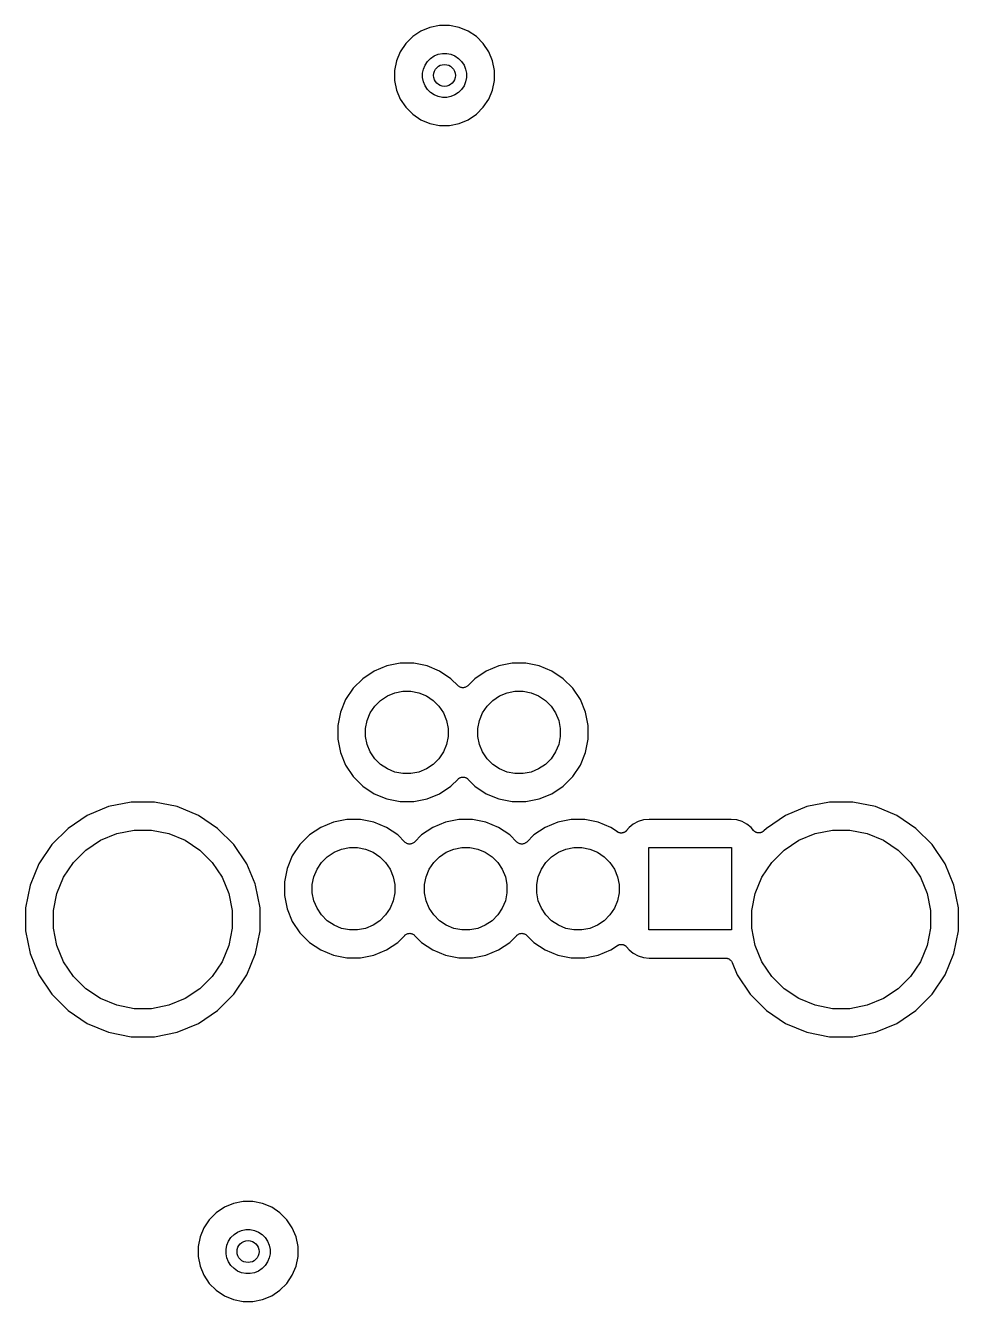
# Model space of a CAD drawing. Extents: x 1.79 to 9.66, y -5.89 to -1.5.
# Drawn here: x 3.518 to 4.186, y -3.697 to -2.783 of the extents above; entities that cross this region are included whole.
import ezdxf

# ---------------------------------------------------------------- set-up
doc = ezdxf.new("R2010")
doc.units = 0
doc.header["$MEASUREMENT"] = 0
doc.layers.add('BLACK', color=7, linetype='CONTINUOUS')

msp = doc.modelspace()

# ---------------------------------------------------------------- linework, layer by layer
at = {"layer": 'BLACK', "linetype": 'CONTINUOUS'}
for p, q in [((3.80737, -2.78483), (3.80087, -2.78752)), ((3.81428, -2.78345), (3.80737, -2.78483)), ((3.82132, -2.78345), (3.81428, -2.78345)), ((3.82823, -2.78483), (3.82132, -2.78345)), ((3.83473, -2.78752), (3.82823, -2.78483)), ((3.79501, -2.79143), (3.79003, -2.79641)), ((3.80087, -2.78752), (3.79501, -2.79143)), ((3.84059, -2.79143), (3.83473, -2.78752)), ((3.84557, -2.79641), (3.84059, -2.79143)), ((3.78612, -2.80227), (3.78343, -2.80877)), ((3.79003, -2.79641), (3.78612, -2.80227)), ((3.81034, -2.80524), (3.81321, -2.80406)), ((3.81321, -2.80406), (3.81625, -2.80345)), ((3.81625, -2.80345), (3.81935, -2.80345)), ((3.81935, -2.80345), (3.82239, -2.80406)), ((3.82239, -2.80406), (3.82526, -2.80524)), ((3.84948, -2.80227), (3.84557, -2.79641)), ((3.85217, -2.80877), (3.84948, -2.80227)), ((3.78343, -2.80877), (3.78205, -2.81568)), ((3.80266, -2.81461), (3.80384, -2.81174)), ((3.80384, -2.81174), (3.80557, -2.80916)), ((3.80557, -2.80916), (3.80776, -2.80697)), ((3.80776, -2.80697), (3.81034, -2.80524)), ((3.82526, -2.80524), (3.82784, -2.80697)), ((3.82784, -2.80697), (3.83003, -2.80916)), ((3.83003, -2.80916), (3.83176, -2.81174)), ((3.83176, -2.81174), (3.83294, -2.81461)), ((3.85355, -2.81568), (3.85217, -2.80877)), ((3.78205, -2.81568), (3.78205, -2.82272)), ((3.78205, -2.82272), (3.78343, -2.82963)), ((3.80205, -2.81765), (3.80266, -2.81461)), ((3.80205, -2.82075), (3.80205, -2.81765)), ((3.80266, -2.82379), (3.80205, -2.82075)), ((3.83294, -2.81461), (3.83355, -2.81765)), ((3.83355, -2.82075), (3.83294, -2.82379)), ((3.83355, -2.81765), (3.83355, -2.82075)), ((3.85217, -2.82963), (3.85355, -2.82272)), ((3.85355, -2.82272), (3.85355, -2.81568)), ((3.78343, -2.82963), (3.78612, -2.83613)), ((3.80384, -2.82666), (3.80266, -2.82379)), ((3.80557, -2.82924), (3.80384, -2.82666)), ((3.80776, -2.83143), (3.80557, -2.82924)), ((3.81034, -2.83316), (3.80776, -2.83143)), ((3.82784, -2.83143), (3.82526, -2.83316)), ((3.83003, -2.82924), (3.82784, -2.83143)), ((3.83176, -2.82666), (3.83003, -2.82924)), ((3.83294, -2.82379), (3.83176, -2.82666)), ((3.84948, -2.83613), (3.85217, -2.82963)), ((3.78612, -2.83613), (3.79003, -2.84199)), ((3.81321, -2.83434), (3.81034, -2.83316)), ((3.81625, -2.83495), (3.81321, -2.83434)), ((3.81935, -2.83495), (3.81625, -2.83495)), ((3.82239, -2.83434), (3.81935, -2.83495)), ((3.82526, -2.83316), (3.82239, -2.83434)), ((3.84557, -2.84199), (3.84948, -2.83613)), ((3.79003, -2.84199), (3.79501, -2.84697)), ((3.79501, -2.84697), (3.80087, -2.85088)), ((3.83473, -2.85088), (3.84059, -2.84697)), ((3.84059, -2.84697), (3.84557, -2.84199)), ((3.80087, -2.85088), (3.80737, -2.85357)), ((3.80737, -2.85357), (3.81428, -2.85495)), ((3.81428, -2.85495), (3.82132, -2.85495)), ((3.82132, -2.85495), (3.82823, -2.85357)), ((3.82823, -2.85357), (3.83473, -2.85088)), ((3.77641, -3.24203), (3.7674, -3.24576)), ((3.78598, -3.24013), (3.77641, -3.24203)), ((3.79574, -3.24013), (3.78598, -3.24013)), ((3.8053, -3.24203), (3.79574, -3.24013)), ((3.81432, -3.24576), (3.8053, -3.24203)), ((3.85673, -3.24203), (3.84771, -3.24576)), ((3.8663, -3.24013), (3.85673, -3.24203)), ((3.87605, -3.24013), (3.8663, -3.24013)), ((3.88562, -3.24203), (3.87605, -3.24013)), ((3.89463, -3.24576), (3.88562, -3.24203)), ((3.75929, -3.25118), (3.75239, -3.25808)), ((3.7674, -3.24576), (3.75929, -3.25118)), ((3.82243, -3.25118), (3.81432, -3.24576)), ((3.82748, -3.25623), (3.82243, -3.25118)), ((3.8396, -3.25118), (3.83455, -3.25623)), ((3.84771, -3.24576), (3.8396, -3.25118)), ((3.90275, -3.25118), (3.89463, -3.24576)), ((3.90964, -3.25808), (3.90275, -3.25118)), ((3.75239, -3.25808), (3.74697, -3.26619)), ((3.77687, -3.26349), (3.78225, -3.26126)), ((3.78225, -3.26126), (3.78795, -3.26013)), ((3.78795, -3.26013), (3.79377, -3.26013)), ((3.79377, -3.26013), (3.79947, -3.26126)), ((3.79947, -3.26126), (3.80484, -3.26349)), ((3.82784, -3.25653), (3.82748, -3.25623)), ((3.82821, -3.25683), (3.82784, -3.25653)), ((3.82822, -3.25684), (3.82821, -3.25683)), ((3.82823, -3.25685), (3.82822, -3.25684)), ((3.82865, -3.25707), (3.82823, -3.25685)), ((3.82906, -3.2573), (3.82865, -3.25707)), ((3.82908, -3.25731), (3.82906, -3.2573)), ((3.82909, -3.25731), (3.82908, -3.25731)), ((3.82954, -3.25745), (3.82909, -3.25731)), ((3.82999, -3.25759), (3.82954, -3.25745)), ((3.83001, -3.25759), (3.82999, -3.25759)), ((3.83003, -3.2576), (3.83001, -3.25759)), ((3.83049, -3.25765), (3.83003, -3.2576)), ((3.83096, -3.2577), (3.83049, -3.25765)), ((3.83098, -3.2577), (3.83096, -3.2577)), ((3.831, -3.2577), (3.83098, -3.2577)), ((3.83146, -3.25765), (3.831, -3.2577)), ((3.83194, -3.25761), (3.83146, -3.25765)), ((3.83195, -3.25761), (3.83194, -3.25761)), ((3.83197, -3.25761), (3.83195, -3.25761)), ((3.83242, -3.25747), (3.83197, -3.25761)), ((3.83287, -3.25734), (3.83242, -3.25747)), ((3.83289, -3.25733), (3.83287, -3.25734)), ((3.8329, -3.25733), (3.83289, -3.25733)), ((3.83332, -3.25711), (3.8329, -3.25733)), ((3.83374, -3.25689), (3.83332, -3.25711)), ((3.83375, -3.25688), (3.83374, -3.25689)), ((3.83377, -3.25687), (3.83375, -3.25688)), ((3.83413, -3.25658), (3.83377, -3.25687)), ((3.8345, -3.25628), (3.83413, -3.25658)), ((3.83453, -3.25626), (3.8345, -3.25628)), ((3.83455, -3.25623), (3.83453, -3.25626)), ((3.83453, -3.25626), (3.83453, -3.25626)), ((3.83453, -3.25626), (3.83453, -3.25626)), ((3.85719, -3.26349), (3.86256, -3.26126)), ((3.86256, -3.26126), (3.86827, -3.26013)), ((3.86827, -3.26013), (3.87408, -3.26013)), ((3.87408, -3.26013), (3.87979, -3.26126)), ((3.87979, -3.26126), (3.88516, -3.26349)), ((3.91506, -3.26619), (3.90964, -3.25808)), ((3.74697, -3.26619), (3.74323, -3.27521)), ((3.76469, -3.27567), (3.76792, -3.27083)), ((3.76792, -3.27083), (3.77204, -3.26672)), ((3.77204, -3.26672), (3.77687, -3.26349)), ((3.80484, -3.26349), (3.80968, -3.26672)), ((3.80968, -3.26672), (3.81379, -3.27083)), ((3.81379, -3.27083), (3.81703, -3.27567)), ((3.84501, -3.27567), (3.84824, -3.27083)), ((3.84824, -3.27083), (3.85235, -3.26672)), ((3.85235, -3.26672), (3.85719, -3.26349)), ((3.88516, -3.26349), (3.89, -3.26672)), ((3.89, -3.26672), (3.89411, -3.27083)), ((3.89411, -3.27083), (3.89734, -3.27567)), ((3.9188, -3.27521), (3.91506, -3.26619)), ((3.74323, -3.27521), (3.74133, -3.28478)), ((3.76247, -3.28104), (3.76469, -3.27567)), ((3.81703, -3.27567), (3.81925, -3.28104)), ((3.84278, -3.28104), (3.84501, -3.27567)), ((3.89734, -3.27567), (3.89957, -3.28104)), ((3.9207, -3.28478), (3.9188, -3.27521)), ((3.74133, -3.28478), (3.74133, -3.29453)), ((3.76133, -3.28675), (3.76247, -3.28104)), ((3.76133, -3.29256), (3.76133, -3.28675)), ((3.81925, -3.28104), (3.82039, -3.28675)), ((3.82039, -3.28675), (3.82039, -3.29256)), ((3.84165, -3.28675), (3.84278, -3.28104)), ((3.84165, -3.29256), (3.84165, -3.28675)), ((3.89957, -3.28104), (3.9007, -3.28675)), ((3.9007, -3.28675), (3.9007, -3.29256)), ((3.9207, -3.29453), (3.9207, -3.28478)), ((3.74133, -3.29453), (3.74323, -3.3041)), ((3.76247, -3.29827), (3.76133, -3.29256)), ((3.76469, -3.30364), (3.76247, -3.29827)), ((3.81925, -3.29827), (3.81703, -3.30364)), ((3.82039, -3.29256), (3.81925, -3.29827)), ((3.84278, -3.29827), (3.84165, -3.29256)), ((3.84501, -3.30364), (3.84278, -3.29827)), ((3.89957, -3.29827), (3.89734, -3.30364)), ((3.9007, -3.29256), (3.89957, -3.29827)), ((3.9188, -3.3041), (3.9207, -3.29453)), ((3.74323, -3.3041), (3.74697, -3.31311)), ((3.76792, -3.30848), (3.76469, -3.30364)), ((3.81703, -3.30364), (3.81379, -3.30848)), ((3.84824, -3.30848), (3.84501, -3.30364)), ((3.89734, -3.30364), (3.89411, -3.30848)), ((3.91506, -3.31311), (3.9188, -3.3041)), ((3.74697, -3.31311), (3.75239, -3.32123)), ((3.77204, -3.31259), (3.76792, -3.30848)), ((3.77687, -3.31582), (3.77204, -3.31259)), ((3.78225, -3.31805), (3.77687, -3.31582)), ((3.80484, -3.31582), (3.79947, -3.31805)), ((3.80968, -3.31259), (3.80484, -3.31582)), ((3.81379, -3.30848), (3.80968, -3.31259)), ((3.85235, -3.31259), (3.84824, -3.30848)), ((3.85719, -3.31582), (3.85235, -3.31259)), ((3.86256, -3.31805), (3.85719, -3.31582)), ((3.88516, -3.31582), (3.87979, -3.31805)), ((3.89, -3.31259), (3.88516, -3.31582)), ((3.89411, -3.30848), (3.89, -3.31259)), ((3.90964, -3.32123), (3.91506, -3.31311)), ((3.75239, -3.32123), (3.75929, -3.32812)), ((3.78795, -3.31918), (3.78225, -3.31805)), ((3.79377, -3.31918), (3.78795, -3.31918)), ((3.79947, -3.31805), (3.79377, -3.31918)), ((3.82243, -3.32812), (3.82748, -3.32307)), ((3.82748, -3.32307), (3.8275, -3.32305)), ((3.8275, -3.32305), (3.8275, -3.32305)), ((3.8275, -3.32305), (3.82751, -3.32305)), ((3.82751, -3.32305), (3.82753, -3.32303)), ((3.82753, -3.32303), (3.8279, -3.32273)), ((3.8279, -3.32273), (3.82826, -3.32244)), ((3.82826, -3.32244), (3.82828, -3.32243)), ((3.82828, -3.32243), (3.82829, -3.32242)), ((3.82829, -3.32242), (3.82871, -3.3222)), ((3.82871, -3.3222), (3.82913, -3.32198)), ((3.82913, -3.32198), (3.82914, -3.32198)), ((3.82914, -3.32198), (3.82916, -3.32197)), ((3.82916, -3.32197), (3.82961, -3.32184)), ((3.82961, -3.32184), (3.83006, -3.3217)), ((3.83006, -3.3217), (3.83008, -3.3217)), ((3.83008, -3.3217), (3.8301, -3.3217)), ((3.8301, -3.3217), (3.83056, -3.32165)), ((3.83056, -3.32165), (3.83103, -3.32161)), ((3.83103, -3.32161), (3.83105, -3.32161)), ((3.83105, -3.32161), (3.83107, -3.32161)), ((3.83107, -3.32161), (3.83153, -3.32166)), ((3.83153, -3.32166), (3.832, -3.32171)), ((3.832, -3.32171), (3.83202, -3.32171)), ((3.83202, -3.32171), (3.83204, -3.32172)), ((3.83204, -3.32172), (3.83249, -3.32186)), ((3.83249, -3.32186), (3.83294, -3.32199)), ((3.83294, -3.32199), (3.83295, -3.322)), ((3.83295, -3.322), (3.83297, -3.32201)), ((3.83297, -3.32201), (3.83338, -3.32223)), ((3.83338, -3.32223), (3.8338, -3.32245)), ((3.8338, -3.32245), (3.83381, -3.32247)), ((3.83381, -3.32247), (3.83383, -3.32247)), ((3.83383, -3.32247), (3.83418, -3.32277)), ((3.83418, -3.32277), (3.83455, -3.32307)), ((3.83455, -3.32307), (3.8396, -3.32812)), ((3.86827, -3.31918), (3.86256, -3.31805)), ((3.87408, -3.31918), (3.86827, -3.31918)), ((3.87979, -3.31805), (3.87408, -3.31918)), ((3.90275, -3.32812), (3.90964, -3.32123)), ((3.75929, -3.32812), (3.7674, -3.33354)), ((3.7674, -3.33354), (3.77641, -3.33728)), ((3.8053, -3.33728), (3.81432, -3.33354)), ((3.81432, -3.33354), (3.82243, -3.32812)), ((3.8396, -3.32812), (3.84771, -3.33354)), ((3.84771, -3.33354), (3.85673, -3.33728)), ((3.88562, -3.33728), (3.89463, -3.33354)), ((3.89463, -3.33354), (3.90275, -3.32812)), ((3.57731, -3.34283), (3.56203, -3.34916)), ((3.59353, -3.3396), (3.57731, -3.34283)), ((3.61007, -3.3396), (3.59353, -3.3396)), ((3.6263, -3.34283), (3.61007, -3.3396)), ((3.64158, -3.34916), (3.6263, -3.34283)), ((3.77641, -3.33728), (3.78598, -3.33918)), ((3.78598, -3.33918), (3.79574, -3.33918)), ((3.79574, -3.33918), (3.8053, -3.33728)), ((3.85673, -3.33728), (3.8663, -3.33918)), ((3.8663, -3.33918), (3.87605, -3.33918)), ((3.87605, -3.33918), (3.88562, -3.33728)), ((4.07731, -3.34283), (4.06203, -3.34916)), ((4.09353, -3.3396), (4.07731, -3.34283)), ((4.11007, -3.3396), (4.09353, -3.3396)), ((4.1263, -3.34283), (4.11007, -3.3396)), ((4.14158, -3.34916), (4.1263, -3.34283)), ((3.56203, -3.34916), (3.54827, -3.35835)), ((3.65533, -3.35835), (3.64158, -3.34916)), ((3.74782, -3.35205), (3.73825, -3.35395)), ((3.75758, -3.35205), (3.74782, -3.35205)), ((3.76715, -3.35395), (3.75758, -3.35205)), ((3.82814, -3.35205), (3.81857, -3.35395)), ((3.83789, -3.35205), (3.82814, -3.35205)), ((3.84746, -3.35395), (3.83789, -3.35205)), ((3.90845, -3.35205), (3.89888, -3.35395)), ((3.91821, -3.35205), (3.90845, -3.35205)), ((3.92778, -3.35395), (3.91821, -3.35205)), ((3.9602, -3.35234), (3.95643, -3.35348)), ((3.96436, -3.35193), (3.9602, -3.35234)), ((4.02293, -3.35193), (3.96436, -3.35193)), ((4.02709, -3.35234), (4.02293, -3.35193)), ((4.03086, -3.35348), (4.02709, -3.35234)), ((4.06203, -3.34916), (4.04827, -3.35835)), ((4.15533, -3.35835), (4.14158, -3.34916)), ((3.54827, -3.35835), (3.53657, -3.37004)), ((3.5715, -3.36688), (3.58314, -3.36206)), ((3.58314, -3.36206), (3.5955, -3.3596)), ((3.5955, -3.3596), (3.6081, -3.3596)), ((3.6081, -3.3596), (3.62046, -3.36206)), ((3.62046, -3.36206), (3.63211, -3.36688)), ((3.66703, -3.37004), (3.65533, -3.35835)), ((3.72924, -3.35768), (3.72113, -3.3631)), ((3.73825, -3.35395), (3.72924, -3.35768)), ((3.77616, -3.35768), (3.76715, -3.35395)), ((3.78427, -3.3631), (3.77616, -3.35768)), ((3.80956, -3.35768), (3.80144, -3.3631)), ((3.81857, -3.35395), (3.80956, -3.35768)), ((3.85648, -3.35768), (3.84746, -3.35395)), ((3.86459, -3.3631), (3.85648, -3.35768)), ((3.88987, -3.35768), (3.88176, -3.3631)), ((3.89888, -3.35395), (3.88987, -3.35768)), ((3.93679, -3.35768), (3.92778, -3.35395)), ((3.94158, -3.36088), (3.93679, -3.35768)), ((3.94177, -3.36099), (3.94158, -3.36088)), ((3.94196, -3.36111), (3.94177, -3.36099)), ((3.9422, -3.36122), (3.94196, -3.36111)), ((3.94244, -3.36134), (3.9422, -3.36122)), ((3.94265, -3.36141), (3.94244, -3.36134)), ((3.94286, -3.3615), (3.94265, -3.36141)), ((3.94312, -3.36155), (3.94286, -3.3615)), ((3.94337, -3.36163), (3.94312, -3.36155)), ((3.94359, -3.36165), (3.94337, -3.36163)), ((3.94382, -3.36169), (3.94359, -3.36165)), ((3.94408, -3.3617), (3.94382, -3.36169)), ((3.94434, -3.36172), (3.94408, -3.3617)), ((3.94456, -3.3617), (3.94434, -3.36172)), ((3.94479, -3.3617), (3.94456, -3.3617)), ((3.94505, -3.36166), (3.94479, -3.3617)), ((3.94531, -3.36163), (3.94505, -3.36166)), ((3.94553, -3.36157), (3.94531, -3.36163)), ((3.94575, -3.36152), (3.94553, -3.36157)), ((3.94599, -3.36143), (3.94575, -3.36152)), ((3.94625, -3.36135), (3.94599, -3.36143)), ((3.94645, -3.36125), (3.94625, -3.36135)), ((3.94666, -3.36116), (3.94645, -3.36125)), ((3.94688, -3.36102), (3.94666, -3.36116)), ((3.94711, -3.3609), (3.94688, -3.36102)), ((3.94728, -3.36075), (3.94711, -3.3609)), ((3.94747, -3.36063), (3.94728, -3.36075)), ((3.94766, -3.36045), (3.94747, -3.36063)), ((3.94787, -3.36028), (3.94766, -3.36045)), ((3.94801, -3.36011), (3.94787, -3.36028)), ((3.94817, -3.35995), (3.94801, -3.36011)), ((3.94822, -3.3599), (3.94817, -3.35995)), ((3.94991, -3.35784), (3.94822, -3.3599)), ((3.95295, -3.35534), (3.94991, -3.35784)), ((3.95643, -3.35348), (3.95295, -3.35534)), ((4.03434, -3.35534), (4.03086, -3.35348)), ((4.03738, -3.35784), (4.03434, -3.35534)), ((4.03902, -3.35983), (4.03738, -3.35784)), ((4.03918, -3.35999), (4.03902, -3.35983)), ((4.03933, -3.36017), (4.03918, -3.35999)), ((4.03953, -3.36034), (4.03933, -3.36017)), ((4.03971, -3.36052), (4.03953, -3.36034)), ((4.0399, -3.36065), (4.03971, -3.36052)), ((4.04008, -3.3608), (4.0399, -3.36065)), ((4.04031, -3.36092), (4.04008, -3.3608)), ((4.04052, -3.36107), (4.04031, -3.36092)), ((4.04073, -3.36115), (4.04052, -3.36107)), ((4.04093, -3.36126), (4.04073, -3.36115)), ((4.04118, -3.36134), (4.04093, -3.36126)), ((4.04142, -3.36144), (4.04118, -3.36134)), ((4.04165, -3.36149), (4.04142, -3.36144)), ((4.04186, -3.36155), (4.04165, -3.36149)), ((4.04212, -3.36158), (4.04186, -3.36155)), ((4.04238, -3.36163), (4.04212, -3.36158)), ((4.04261, -3.36164), (4.04238, -3.36163)), ((4.04283, -3.36166), (4.04261, -3.36164)), ((4.04309, -3.36164), (4.04283, -3.36166)), ((4.04335, -3.36164), (4.04309, -3.36164)), ((4.04358, -3.36159), (4.04335, -3.36164)), ((4.04381, -3.36157), (4.04358, -3.36159)), ((4.04406, -3.3615), (4.04381, -3.36157)), ((4.04431, -3.36145), (4.04406, -3.3615)), ((4.04452, -3.36137), (4.04431, -3.36145)), ((4.04474, -3.3613), (4.04452, -3.36137)), ((4.04497, -3.36118), (4.04474, -3.3613)), ((4.04522, -3.36108), (4.04497, -3.36118)), ((4.04541, -3.36096), (4.04522, -3.36108)), ((4.04561, -3.36085), (4.04541, -3.36096)), ((4.04581, -3.36069), (4.04561, -3.36085)), ((4.04603, -3.36055), (4.04581, -3.36069)), ((4.04619, -3.36039), (4.04603, -3.36055)), ((4.04637, -3.36024), (4.04619, -3.36039)), ((4.04642, -3.3602), (4.04637, -3.36024)), ((4.04827, -3.35835), (4.04642, -3.3602)), ((4.0715, -3.36688), (4.08314, -3.36206)), ((4.08314, -3.36206), (4.0955, -3.3596)), ((4.0955, -3.3596), (4.1081, -3.3596)), ((4.1081, -3.3596), (4.12046, -3.36206)), ((4.12046, -3.36206), (4.13211, -3.36688)), ((4.16703, -3.37004), (4.15533, -3.35835)), ((3.53657, -3.37004), (3.52738, -3.3838)), ((3.56102, -3.37388), (3.5715, -3.36688)), ((3.63211, -3.36688), (3.64259, -3.37388)), ((3.67622, -3.3838), (3.66703, -3.37004)), ((3.71423, -3.37), (3.70881, -3.37811)), ((3.72113, -3.3631), (3.71423, -3.37)), ((3.78932, -3.36815), (3.78427, -3.3631)), ((3.78968, -3.36845), (3.78932, -3.36815)), ((3.79005, -3.36875), (3.78968, -3.36845)), ((3.79006, -3.36876), (3.79005, -3.36875)), ((3.79008, -3.36877), (3.79006, -3.36876)), ((3.79049, -3.369), (3.79008, -3.36877)), ((3.7909, -3.36922), (3.79049, -3.369)), ((3.79092, -3.36923), (3.7909, -3.36922)), ((3.79094, -3.36923), (3.79092, -3.36923)), ((3.79139, -3.36937), (3.79094, -3.36923)), ((3.79184, -3.36951), (3.79139, -3.36937)), ((3.79185, -3.36951), (3.79184, -3.36951)), ((3.79187, -3.36952), (3.79185, -3.36951)), ((3.79234, -3.36957), (3.79187, -3.36952)), ((3.79281, -3.36962), (3.79234, -3.36957)), ((3.79282, -3.36962), (3.79281, -3.36962)), ((3.79284, -3.36962), (3.79282, -3.36962)), ((3.79331, -3.36957), (3.79284, -3.36962)), ((3.79378, -3.36953), (3.79331, -3.36957)), ((3.79379, -3.36953), (3.79378, -3.36953)), ((3.79381, -3.36953), (3.79379, -3.36953)), ((3.79426, -3.36939), (3.79381, -3.36953)), ((3.79472, -3.36926), (3.79426, -3.36939)), ((3.79473, -3.36925), (3.79472, -3.36926)), ((3.79475, -3.36925), (3.79473, -3.36925)), ((3.79516, -3.36903), (3.79475, -3.36925)), ((3.79558, -3.36881), (3.79516, -3.36903)), ((3.7956, -3.3688), (3.79558, -3.36881)), ((3.79561, -3.36879), (3.7956, -3.3688)), ((3.79597, -3.3685), (3.79561, -3.36879)), ((3.79634, -3.3682), (3.79597, -3.3685)), ((3.79637, -3.36818), (3.79634, -3.3682)), ((3.79639, -3.36815), (3.79637, -3.36818)), ((3.79637, -3.36818), (3.79637, -3.36818)), ((3.79637, -3.36818), (3.79637, -3.36818)), ((3.80144, -3.3631), (3.79639, -3.36815)), ((3.86964, -3.36815), (3.86459, -3.3631)), ((3.87, -3.36845), (3.86964, -3.36815)), ((3.87036, -3.36875), (3.87, -3.36845)), ((3.87038, -3.36876), (3.87036, -3.36875)), ((3.87039, -3.36877), (3.87038, -3.36876)), ((3.8708, -3.369), (3.87039, -3.36877)), ((3.87122, -3.36922), (3.8708, -3.369)), ((3.87124, -3.36923), (3.87122, -3.36922)), ((3.87125, -3.36923), (3.87124, -3.36923)), ((3.8717, -3.36937), (3.87125, -3.36923)), ((3.87215, -3.36951), (3.8717, -3.36937)), ((3.87217, -3.36951), (3.87215, -3.36951)), ((3.87218, -3.36952), (3.87217, -3.36951)), ((3.87265, -3.36957), (3.87218, -3.36952)), ((3.87312, -3.36962), (3.87265, -3.36957)), ((3.87314, -3.36962), (3.87312, -3.36962)), ((3.87316, -3.36962), (3.87314, -3.36962)), ((3.87362, -3.36957), (3.87316, -3.36962)), ((3.87409, -3.36953), (3.87362, -3.36957)), ((3.87411, -3.36953), (3.87409, -3.36953)), ((3.87413, -3.36953), (3.87411, -3.36953)), ((3.87458, -3.36939), (3.87413, -3.36953)), ((3.87503, -3.36926), (3.87458, -3.36939)), ((3.87505, -3.36925), (3.87503, -3.36926)), ((3.87506, -3.36925), (3.87505, -3.36925)), ((3.87548, -3.36903), (3.87506, -3.36925)), ((3.8759, -3.36881), (3.87548, -3.36903)), ((3.87591, -3.3688), (3.8759, -3.36881)), ((3.87593, -3.36879), (3.87591, -3.3688)), ((3.87629, -3.3685), (3.87593, -3.36879)), ((3.87666, -3.3682), (3.87629, -3.3685)), ((3.87668, -3.36818), (3.87666, -3.3682)), ((3.87671, -3.36815), (3.87668, -3.36818)), ((3.87668, -3.36818), (3.87668, -3.36818)), ((3.87668, -3.36818), (3.87668, -3.36818)), ((3.88176, -3.3631), (3.87671, -3.36815)), ((4.06102, -3.37388), (4.0715, -3.36688)), ((4.13211, -3.36688), (4.14259, -3.37388)), ((4.17622, -3.3838), (4.16703, -3.37004)), ((3.55211, -3.38279), (3.56102, -3.37388)), ((3.64259, -3.37388), (3.6515, -3.38279)), ((3.70881, -3.37811), (3.70508, -3.38713)), ((3.72977, -3.38275), (3.73388, -3.37864)), ((3.73388, -3.37864), (3.73871, -3.37541)), ((3.73871, -3.37541), (3.74409, -3.37318)), ((3.74409, -3.37318), (3.74979, -3.37205)), ((3.74979, -3.37205), (3.75561, -3.37205)), ((3.75561, -3.37205), (3.76131, -3.37318)), ((3.76131, -3.37318), (3.76669, -3.37541)), ((3.76669, -3.37541), (3.77152, -3.37864)), ((3.77152, -3.37864), (3.77564, -3.38275)), ((3.81008, -3.38275), (3.81419, -3.37864)), ((3.81419, -3.37864), (3.81903, -3.37541)), ((3.81903, -3.37541), (3.8244, -3.37318)), ((3.8244, -3.37318), (3.83011, -3.37205)), ((3.83011, -3.37205), (3.83592, -3.37205)), ((3.83592, -3.37205), (3.84163, -3.37318)), ((3.84163, -3.37318), (3.847, -3.37541)), ((3.847, -3.37541), (3.85184, -3.37864)), ((3.85184, -3.37864), (3.85595, -3.38275)), ((3.8904, -3.38275), (3.89451, -3.37864)), ((3.89451, -3.37864), (3.89934, -3.37541)), ((3.89934, -3.37541), (3.90472, -3.37318)), ((3.90472, -3.37318), (3.91042, -3.37205)), ((3.91042, -3.37205), (3.91624, -3.37205)), ((3.91624, -3.37205), (3.92194, -3.37318)), ((3.92194, -3.37318), (3.92732, -3.37541)), ((3.92732, -3.37541), (3.93215, -3.37864)), ((3.93215, -3.37864), (3.93627, -3.38275)), ((3.96412, -3.4311), (3.96412, -3.37205)), ((3.96412, -3.37205), (4.02317, -3.37205)), ((4.02317, -3.37205), (4.02317, -3.4311)), ((4.05211, -3.38279), (4.06102, -3.37388)), ((4.14259, -3.37388), (4.1515, -3.38279)), ((3.52738, -3.3838), (3.52105, -3.39908)), ((3.54511, -3.39327), (3.55211, -3.38279)), ((3.6515, -3.38279), (3.6585, -3.39327)), ((3.68215, -3.39812), (3.67622, -3.3838)), ((3.70508, -3.38713), (3.70317, -3.3967)), ((3.72431, -3.39296), (3.72653, -3.38759)), ((3.72653, -3.38759), (3.72977, -3.38275)), ((3.77564, -3.38275), (3.77887, -3.38759)), ((3.77887, -3.38759), (3.78109, -3.39296)), ((3.80462, -3.39296), (3.80685, -3.38759)), ((3.80685, -3.38759), (3.81008, -3.38275)), ((3.85595, -3.38275), (3.85918, -3.38759)), ((3.85918, -3.38759), (3.86141, -3.39296)), ((3.88494, -3.39296), (3.88716, -3.38759)), ((3.88716, -3.38759), (3.8904, -3.38275)), ((3.93627, -3.38275), (3.9395, -3.38759)), ((3.9395, -3.38759), (3.94172, -3.39296)), ((4.04511, -3.39327), (4.05211, -3.38279)), ((4.1515, -3.38279), (4.1585, -3.39327)), ((4.18255, -3.39908), (4.17622, -3.3838)), ((3.54029, -3.40491), (3.54511, -3.39327)), ((3.6585, -3.39327), (3.66332, -3.40491)), ((3.68255, -3.39908), (3.68215, -3.39812)), ((3.68215, -3.39812), (3.68215, -3.39812)), ((3.70317, -3.3967), (3.70317, -3.40645)), ((3.72317, -3.39867), (3.72431, -3.39296)), ((3.72317, -3.40448), (3.72317, -3.39867)), ((3.78109, -3.39296), (3.78223, -3.39867)), ((3.78223, -3.39867), (3.78223, -3.40448)), ((3.80349, -3.39867), (3.80462, -3.39296)), ((3.80349, -3.40448), (3.80349, -3.39867)), ((3.86141, -3.39296), (3.86254, -3.39867)), ((3.86254, -3.39867), (3.86254, -3.40448)), ((3.8838, -3.39867), (3.88494, -3.39296)), ((3.8838, -3.40448), (3.8838, -3.39867)), ((3.94172, -3.39296), (3.94286, -3.39867)), ((3.94286, -3.39867), (3.94286, -3.40448)), ((4.04029, -3.40491), (4.04511, -3.39327)), ((4.1585, -3.39327), (4.16332, -3.40491)), ((3.52105, -3.39908), (3.51783, -3.4153)), ((3.53783, -3.41727), (3.54029, -3.40491)), ((3.66332, -3.40491), (3.66578, -3.41727)), ((3.68578, -3.4153), (3.68255, -3.39908)), ((3.70317, -3.40645), (3.70508, -3.41602)), ((3.72431, -3.41019), (3.72317, -3.40448)), ((3.78223, -3.40448), (3.78109, -3.41019)), ((3.80462, -3.41019), (3.80349, -3.40448)), ((3.86254, -3.40448), (3.86141, -3.41019)), ((3.88494, -3.41019), (3.8838, -3.40448)), ((3.94286, -3.40448), (3.94172, -3.41019)), ((4.03783, -3.41727), (4.04029, -3.40491)), ((4.16332, -3.40491), (4.16578, -3.41727)), ((4.18578, -3.4153), (4.18255, -3.39908)), ((3.51783, -3.4153), (3.51783, -3.43185)), ((3.53783, -3.42988), (3.53783, -3.41727)), ((3.66578, -3.41727), (3.66578, -3.42988)), ((3.68578, -3.43185), (3.68578, -3.4153)), ((3.70508, -3.41602), (3.70881, -3.42503)), ((3.72653, -3.41556), (3.72431, -3.41019)), ((3.72977, -3.4204), (3.72653, -3.41556)), ((3.77887, -3.41556), (3.77564, -3.4204)), ((3.78109, -3.41019), (3.77887, -3.41556)), ((3.80685, -3.41556), (3.80462, -3.41019)), ((3.81008, -3.4204), (3.80685, -3.41556)), ((3.85918, -3.41556), (3.85595, -3.4204)), ((3.86141, -3.41019), (3.85918, -3.41556)), ((3.88716, -3.41556), (3.88494, -3.41019)), ((3.8904, -3.4204), (3.88716, -3.41556)), ((3.9395, -3.41556), (3.93627, -3.4204)), ((3.94172, -3.41019), (3.9395, -3.41556)), ((4.03783, -3.42988), (4.03783, -3.41727)), ((4.16578, -3.41727), (4.16578, -3.42988)), ((4.18578, -3.43185), (4.18578, -3.4153)), ((3.70881, -3.42503), (3.71423, -3.43315)), ((3.73388, -3.42451), (3.72977, -3.4204)), ((3.73871, -3.42774), (3.73388, -3.42451)), ((3.77152, -3.42451), (3.76669, -3.42774)), ((3.77564, -3.4204), (3.77152, -3.42451)), ((3.81419, -3.42451), (3.81008, -3.4204)), ((3.81903, -3.42774), (3.81419, -3.42451)), ((3.85184, -3.42451), (3.847, -3.42774)), ((3.85595, -3.4204), (3.85184, -3.42451)), ((3.89451, -3.42451), (3.8904, -3.4204)), ((3.89934, -3.42774), (3.89451, -3.42451)), ((3.93215, -3.42451), (3.92732, -3.42774)), ((3.93627, -3.4204), (3.93215, -3.42451)), ((3.51783, -3.43185), (3.52105, -3.44807)), ((3.54029, -3.44224), (3.53783, -3.42988)), ((3.66578, -3.42988), (3.66332, -3.44224)), ((3.68255, -3.44807), (3.68578, -3.43185)), ((3.71423, -3.43315), (3.72113, -3.44005)), ((3.74409, -3.42997), (3.73871, -3.42774)), ((3.74979, -3.4311), (3.74409, -3.42997)), ((3.75561, -3.4311), (3.74979, -3.4311)), ((3.76131, -3.42997), (3.75561, -3.4311)), ((3.76669, -3.42774), (3.76131, -3.42997)), ((3.78427, -3.44005), (3.78932, -3.435)), ((3.78932, -3.435), (3.78935, -3.43497)), ((3.78935, -3.43497), (3.78937, -3.43495)), ((3.78935, -3.43497), (3.78935, -3.43497)), ((3.78935, -3.43497), (3.78935, -3.43497)), ((3.78937, -3.43495), (3.78974, -3.43465)), ((3.78974, -3.43465), (3.79011, -3.43436)), ((3.79011, -3.43436), (3.79012, -3.43435)), ((3.79012, -3.43435), (3.79014, -3.43434)), ((3.79014, -3.43434), (3.79055, -3.43412)), ((3.79055, -3.43412), (3.79097, -3.4339)), ((3.79097, -3.4339), (3.79099, -3.4339)), ((3.79099, -3.4339), (3.791, -3.43389)), ((3.791, -3.43389), (3.79145, -3.43376)), ((3.79145, -3.43376), (3.7919, -3.43362)), ((3.7919, -3.43362), (3.79192, -3.43362)), ((3.79192, -3.43362), (3.79194, -3.43362)), ((3.79194, -3.43362), (3.79241, -3.43358)), ((3.79241, -3.43358), (3.79288, -3.43353)), ((3.79288, -3.43353), (3.79289, -3.43353)), ((3.79289, -3.43353), (3.79291, -3.43353)), ((3.79291, -3.43353), (3.79338, -3.43358)), ((3.79338, -3.43358), (3.79385, -3.43363)), ((3.79385, -3.43363), (3.79386, -3.43363)), ((3.79386, -3.43363), (3.79388, -3.43364)), ((3.79388, -3.43364), (3.79433, -3.43378)), ((3.79433, -3.43378), (3.79478, -3.43391)), ((3.79478, -3.43391), (3.7948, -3.43392)), ((3.7948, -3.43392), (3.79481, -3.43393)), ((3.79481, -3.43393), (3.79522, -3.43415)), ((3.79522, -3.43415), (3.79564, -3.43438)), ((3.79564, -3.43438), (3.79565, -3.43439)), ((3.79565, -3.43439), (3.79567, -3.4344)), ((3.79567, -3.4344), (3.79603, -3.43469)), ((3.79603, -3.43469), (3.79639, -3.435)), ((3.79639, -3.435), (3.80144, -3.44005)), ((3.8244, -3.42997), (3.81903, -3.42774)), ((3.83011, -3.4311), (3.8244, -3.42997)), ((3.83592, -3.4311), (3.83011, -3.4311)), ((3.84163, -3.42997), (3.83592, -3.4311)), ((3.847, -3.42774), (3.84163, -3.42997)), ((3.86459, -3.44005), (3.86964, -3.435)), ((3.86964, -3.435), (3.86966, -3.43497)), ((3.86966, -3.43497), (3.86969, -3.43495)), ((3.86966, -3.43497), (3.86966, -3.43497)), ((3.86966, -3.43497), (3.86966, -3.43497)), ((3.86969, -3.43495), (3.87006, -3.43465)), ((3.87006, -3.43465), (3.87042, -3.43436)), ((3.87042, -3.43436), (3.87044, -3.43435)), ((3.87044, -3.43435), (3.87045, -3.43434)), ((3.87045, -3.43434), (3.87087, -3.43412)), ((3.87087, -3.43412), (3.87128, -3.4339)), ((3.87128, -3.4339), (3.8713, -3.4339)), ((3.8713, -3.4339), (3.87132, -3.43389)), ((3.87132, -3.43389), (3.87177, -3.43376)), ((3.87177, -3.43376), (3.87222, -3.43362)), ((3.87222, -3.43362), (3.87224, -3.43362)), ((3.87224, -3.43362), (3.87225, -3.43362)), ((3.87225, -3.43362), (3.87272, -3.43358)), ((3.87272, -3.43358), (3.87319, -3.43353)), ((3.87319, -3.43353), (3.87321, -3.43353)), ((3.87321, -3.43353), (3.87323, -3.43353)), ((3.87323, -3.43353), (3.87369, -3.43358)), ((3.87369, -3.43358), (3.87416, -3.43363)), ((3.87416, -3.43363), (3.87418, -3.43363)), ((3.87418, -3.43363), (3.8742, -3.43364)), ((3.8742, -3.43364), (3.87464, -3.43378)), ((3.87464, -3.43378), (3.87509, -3.43391)), ((3.87509, -3.43391), (3.87511, -3.43392)), ((3.87511, -3.43392), (3.87513, -3.43393)), ((3.87513, -3.43393), (3.87554, -3.43415)), ((3.87554, -3.43415), (3.87595, -3.43438)), ((3.87595, -3.43438), (3.87597, -3.43439)), ((3.87597, -3.43439), (3.87598, -3.4344)), ((3.87598, -3.4344), (3.87634, -3.43469)), ((3.87634, -3.43469), (3.87671, -3.435)), ((3.87671, -3.435), (3.88176, -3.44005)), ((3.90472, -3.42997), (3.89934, -3.42774)), ((3.91042, -3.4311), (3.90472, -3.42997)), ((3.91624, -3.4311), (3.91042, -3.4311)), ((3.92194, -3.42997), (3.91624, -3.4311)), ((3.92732, -3.42774), (3.92194, -3.42997)), ((4.02317, -3.4311), (3.96412, -3.4311)), ((4.04029, -3.44224), (4.03783, -3.42988)), ((4.16578, -3.42988), (4.16332, -3.44224)), ((4.18255, -3.44807), (4.18578, -3.43185)), ((3.54511, -3.45388), (3.54029, -3.44224)), ((3.66332, -3.44224), (3.6585, -3.45388)), ((3.72113, -3.44005), (3.72924, -3.44547)), ((3.77616, -3.44547), (3.78427, -3.44005)), ((3.80144, -3.44005), (3.80956, -3.44547)), ((3.85648, -3.44547), (3.86459, -3.44005)), ((3.88176, -3.44005), (3.88987, -3.44547)), ((3.93679, -3.44547), (3.94158, -3.44227)), ((3.94158, -3.44227), (3.94163, -3.44223)), ((3.94163, -3.44223), (3.94183, -3.44213)), ((3.94183, -3.44213), (3.94202, -3.442)), ((3.94202, -3.442), (3.94227, -3.4419)), ((3.94227, -3.4419), (3.9425, -3.44178)), ((3.9425, -3.44178), (3.94272, -3.44172)), ((3.94272, -3.44172), (3.94293, -3.44163)), ((3.94293, -3.44163), (3.94318, -3.44158)), ((3.94318, -3.44158), (3.94344, -3.44151)), ((3.94344, -3.44151), (3.94366, -3.44149)), ((3.94366, -3.44149), (3.94388, -3.44145)), ((3.94388, -3.44145), (3.94415, -3.44145)), ((3.94415, -3.44145), (3.94441, -3.44143)), ((3.94441, -3.44143), (3.94463, -3.44145)), ((3.94463, -3.44145), (3.94486, -3.44145)), ((3.94486, -3.44145), (3.94512, -3.4415)), ((3.94512, -3.4415), (3.94538, -3.44153)), ((3.94538, -3.44153), (3.9456, -3.4416)), ((3.9456, -3.4416), (3.94582, -3.44165)), ((3.94582, -3.44165), (3.94606, -3.44175)), ((3.94606, -3.44175), (3.94631, -3.44183)), ((3.94631, -3.44183), (3.94651, -3.44193)), ((3.94651, -3.44193), (3.94672, -3.44202)), ((3.94672, -3.44202), (3.94694, -3.44217)), ((3.94694, -3.44217), (3.94717, -3.44229)), ((3.94717, -3.44229), (3.94734, -3.44244)), ((3.94734, -3.44244), (3.94753, -3.44256)), ((3.94753, -3.44256), (3.94771, -3.44275)), ((3.94771, -3.44275), (3.94792, -3.44292)), ((3.94792, -3.44292), (3.94806, -3.44309)), ((3.94806, -3.44309), (3.94822, -3.44325)), ((3.94822, -3.44325), (3.94991, -3.44531)), ((4.04511, -3.45388), (4.04029, -3.44224)), ((4.16332, -3.44224), (4.1585, -3.45388)), ((3.52105, -3.44807), (3.52738, -3.46335)), ((3.67622, -3.46335), (3.68255, -3.44807)), ((3.72924, -3.44547), (3.73825, -3.4492)), ((3.73825, -3.4492), (3.74782, -3.4511)), ((3.74782, -3.4511), (3.75758, -3.4511)), ((3.75758, -3.4511), (3.76715, -3.4492)), ((3.76715, -3.4492), (3.77616, -3.44547)), ((3.80956, -3.44547), (3.81857, -3.4492)), ((3.81857, -3.4492), (3.82814, -3.4511)), ((3.82814, -3.4511), (3.83789, -3.4511)), ((3.83789, -3.4511), (3.84746, -3.4492)), ((3.84746, -3.4492), (3.85648, -3.44547)), ((3.88987, -3.44547), (3.89888, -3.4492)), ((3.89888, -3.4492), (3.90845, -3.4511)), ((3.90845, -3.4511), (3.91821, -3.4511)), ((3.91821, -3.4511), (3.92778, -3.4492)), ((3.92778, -3.4492), (3.93679, -3.44547)), ((3.94991, -3.44531), (3.95295, -3.44781)), ((3.95295, -3.44781), (3.95643, -3.44967)), ((3.95643, -3.44967), (3.9602, -3.45081)), ((3.9602, -3.45081), (3.96436, -3.45122)), ((3.96436, -3.45122), (4.01902, -3.45122)), ((4.01902, -3.45122), (4.01904, -3.45122)), ((4.01904, -3.45122), (4.01905, -3.45122)), ((4.01905, -3.45122), (4.01905, -3.45122)), ((4.01905, -3.45122), (4.01909, -3.45122)), ((4.01909, -3.45122), (4.01956, -3.45128)), ((4.01956, -3.45128), (4.02002, -3.45132)), ((4.02002, -3.45132), (4.02004, -3.45133)), ((4.02004, -3.45133), (4.02006, -3.45133)), ((4.02006, -3.45133), (4.02051, -3.45147)), ((4.02051, -3.45147), (4.02095, -3.45161)), ((4.02095, -3.45161), (4.02097, -3.45162)), ((4.02097, -3.45162), (4.02099, -3.45163)), ((4.02099, -3.45163), (4.0214, -3.45185)), ((4.0214, -3.45185), (4.02181, -3.45207)), ((4.02181, -3.45207), (4.02183, -3.45209)), ((4.02183, -3.45209), (4.02184, -3.4521)), ((4.02184, -3.4521), (4.0222, -3.4524)), ((4.0222, -3.4524), (4.02256, -3.45269)), ((4.02256, -3.45269), (4.02257, -3.45271)), ((4.02257, -3.45271), (4.02259, -3.45273)), ((4.02259, -3.45273), (4.02289, -3.45309)), ((4.02289, -3.45309), (4.02318, -3.45345)), ((4.02318, -3.45345), (4.02319, -3.45347)), ((4.02319, -3.45347), (4.0232, -3.45349)), ((4.0232, -3.45349), (4.02342, -3.4539)), ((4.17622, -3.46335), (4.18255, -3.44807)), ((3.55211, -3.46436), (3.54511, -3.45388)), ((3.6585, -3.45388), (3.6515, -3.46436)), ((4.02342, -3.4539), (4.02364, -3.45431)), ((4.02364, -3.45431), (4.02738, -3.46335)), ((4.05211, -3.46436), (4.04511, -3.45388)), ((4.1585, -3.45388), (4.1515, -3.46436)), ((3.52738, -3.46335), (3.53657, -3.47711)), ((3.56102, -3.47327), (3.55211, -3.46436)), ((3.6515, -3.46436), (3.64259, -3.47327)), ((3.66703, -3.47711), (3.67622, -3.46335)), ((4.02738, -3.46335), (4.03657, -3.47711)), ((4.06102, -3.47327), (4.05211, -3.46436)), ((4.1515, -3.46436), (4.14259, -3.47327)), ((4.16703, -3.47711), (4.17622, -3.46335)), ((3.53657, -3.47711), (3.54827, -3.4888)), ((3.5715, -3.48027), (3.56102, -3.47327)), ((3.58314, -3.48509), (3.5715, -3.48027)), ((3.63211, -3.48027), (3.62046, -3.48509)), ((3.64259, -3.47327), (3.63211, -3.48027)), ((3.65533, -3.4888), (3.66703, -3.47711)), ((4.03657, -3.47711), (4.04827, -3.4888)), ((4.0715, -3.48027), (4.06102, -3.47327)), ((4.08314, -3.48509), (4.0715, -3.48027)), ((4.13211, -3.48027), (4.12046, -3.48509)), ((4.14259, -3.47327), (4.13211, -3.48027)), ((4.15533, -3.4888), (4.16703, -3.47711)), ((3.54827, -3.4888), (3.56203, -3.49799)), ((3.5955, -3.48755), (3.58314, -3.48509)), ((3.6081, -3.48755), (3.5955, -3.48755)), ((3.62046, -3.48509), (3.6081, -3.48755)), ((3.64158, -3.49799), (3.65533, -3.4888)), ((4.04827, -3.4888), (4.06203, -3.49799)), ((4.0955, -3.48755), (4.08314, -3.48509)), ((4.1081, -3.48755), (4.0955, -3.48755)), ((4.12046, -3.48509), (4.1081, -3.48755)), ((4.14158, -3.49799), (4.15533, -3.4888)), ((3.56203, -3.49799), (3.57731, -3.50432)), ((3.6263, -3.50432), (3.64158, -3.49799)), ((4.06203, -3.49799), (4.07731, -3.50432)), ((4.1263, -3.50432), (4.14158, -3.49799)), ((3.57731, -3.50432), (3.59353, -3.50755)), ((3.59353, -3.50755), (3.61007, -3.50755)), ((3.61007, -3.50755), (3.6263, -3.50432)), ((4.07731, -3.50432), (4.09353, -3.50755)), ((4.09353, -3.50755), (4.11007, -3.50755)), ((4.11007, -3.50755), (4.1263, -3.50432)), ((3.66674, -3.62704), (3.66023, -3.62974)), ((3.67364, -3.62567), (3.66674, -3.62704)), ((3.68069, -3.62567), (3.67364, -3.62567)), ((3.68759, -3.62704), (3.68069, -3.62567)), ((3.6941, -3.62974), (3.68759, -3.62704)), ((3.65438, -3.63365), (3.6494, -3.63863)), ((3.66023, -3.62974), (3.65438, -3.63365)), ((3.69995, -3.63365), (3.6941, -3.62974)), ((3.70493, -3.63863), (3.69995, -3.63365)), ((3.64549, -3.64448), (3.64279, -3.65099)), ((3.6494, -3.63863), (3.64549, -3.64448)), ((3.67257, -3.64627), (3.67561, -3.64567)), ((3.67561, -3.64567), (3.67872, -3.64567)), ((3.67872, -3.64567), (3.68176, -3.64627)), ((3.70884, -3.64448), (3.70493, -3.63863)), ((3.71154, -3.65099), (3.70884, -3.64448)), ((3.64279, -3.65099), (3.64142, -3.6579)), ((3.66202, -3.65682), (3.66321, -3.65396)), ((3.66321, -3.65396), (3.66493, -3.65138)), ((3.66493, -3.65138), (3.66713, -3.64919)), ((3.66713, -3.64919), (3.66971, -3.64746)), ((3.66971, -3.64746), (3.67257, -3.64627)), ((3.68176, -3.64627), (3.68462, -3.64746)), ((3.68462, -3.64746), (3.6872, -3.64919)), ((3.6872, -3.64919), (3.6894, -3.65138)), ((3.6894, -3.65138), (3.69112, -3.65396)), ((3.69112, -3.65396), (3.69231, -3.65682)), ((3.71291, -3.6579), (3.71154, -3.65099)), ((3.64142, -3.6579), (3.64142, -3.66494)), ((3.66142, -3.65987), (3.66202, -3.65682)), ((3.66142, -3.66297), (3.66142, -3.65987)), ((3.66202, -3.66601), (3.66142, -3.66297)), ((3.69231, -3.65682), (3.69291, -3.65987)), ((3.69291, -3.66297), (3.69231, -3.66601)), ((3.69291, -3.65987), (3.69291, -3.66297)), ((3.71291, -3.66494), (3.71291, -3.6579)), ((3.64142, -3.66494), (3.64279, -3.67184)), ((3.64279, -3.67184), (3.64549, -3.67835)), ((3.66321, -3.66888), (3.66202, -3.66601)), ((3.66493, -3.67146), (3.66321, -3.66888)), ((3.66713, -3.67365), (3.66493, -3.67146)), ((3.6894, -3.67146), (3.6872, -3.67365)), ((3.69112, -3.66888), (3.6894, -3.67146)), ((3.69231, -3.66601), (3.69112, -3.66888)), ((3.70884, -3.67835), (3.71154, -3.67184)), ((3.71154, -3.67184), (3.71291, -3.66494)), ((3.64549, -3.67835), (3.6494, -3.68421)), ((3.66971, -3.67537), (3.66713, -3.67365)), ((3.67257, -3.67656), (3.66971, -3.67537)), ((3.67561, -3.67717), (3.67257, -3.67656)), ((3.67872, -3.67717), (3.67561, -3.67717)), ((3.68176, -3.67656), (3.67872, -3.67717)), ((3.68462, -3.67537), (3.68176, -3.67656)), ((3.6872, -3.67365), (3.68462, -3.67537)), ((3.70493, -3.68421), (3.70884, -3.67835)), ((3.6494, -3.68421), (3.65438, -3.68918)), ((3.65438, -3.68918), (3.66023, -3.6931)), ((3.6941, -3.6931), (3.69995, -3.68918)), ((3.69995, -3.68918), (3.70493, -3.68421)), ((3.66023, -3.6931), (3.66674, -3.69579)), ((3.66674, -3.69579), (3.67364, -3.69717)), ((3.67364, -3.69717), (3.68069, -3.69717)), ((3.68069, -3.69717), (3.68759, -3.69579)), ((3.68759, -3.69579), (3.6941, -3.6931))]:
    msp.add_line(p, q, dxfattribs=at)
at = {"layer": 'BLACK'}
for centre in [(3.8178, -2.8192), (3.67717, -3.66142)]:
    msp.add_circle(centre, 0.00787, dxfattribs=at)

doc.saveas('drawing.dxf')
